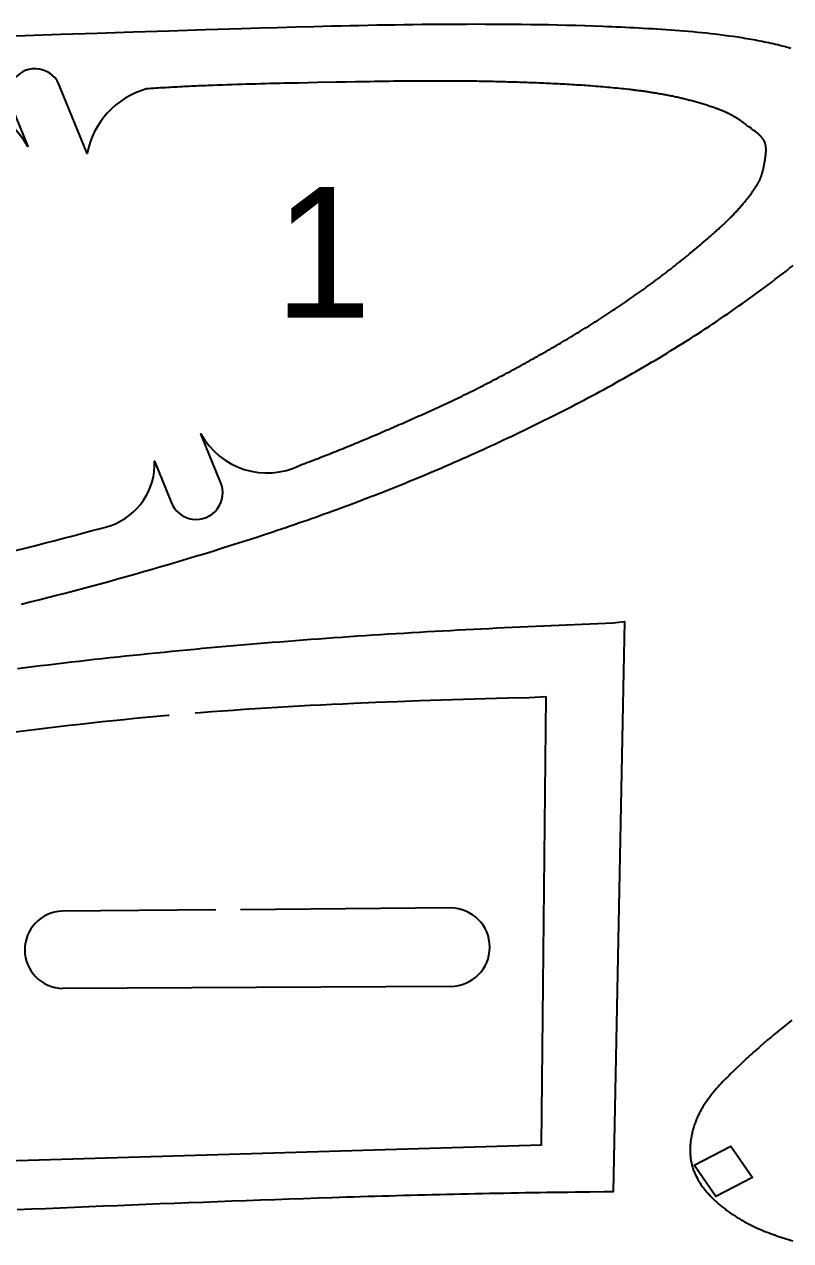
# Model space of a CAD drawing. Header units: millimetres. Extents: x 106 to 1096, y 85 to 181.
# Drawn here: x 209.9 to 268.6, y 87.6 to 180.8 of the extents above; entities that cross this region are included whole.
import ezdxf

# ---------------------------------------------------------------- set-up
doc = ezdxf.new("R2010")
doc.units = ezdxf.units.MM
doc.styles.add('样式_4', font='txt', dxfattribs={"height": 10})

msp = doc.modelspace()

# ---------------------------------------------------------------- linework, layer by layer
at = {"color": 40, "true_color": 0xffa600}
msp.add_line((242.515, 107.127), (212.796, 106.965), dxfattribs=at)
at = {"color": 40, "linetype": 'Continuous', "lineweight": 25, "true_color": 0xffa600}
for points in [[(268.578, 178.955), (268.411, 179.002), (268.245, 179.048), (268.078, 179.093), (267.91, 179.136), (267.743, 179.179), (267.575, 179.22), (267.406, 179.261), (267.238, 179.3), (267.069, 179.339), (266.9, 179.376), (266.73, 179.412), (266.561, 179.448), (266.391, 179.483), (266.221, 179.516), (266.05, 179.549), (265.88, 179.581), (265.709, 179.612), (265.538, 179.643), (265.367, 179.672), (265.196, 179.701), (265.025, 179.729), (264.854, 179.757), (264.682, 179.783), (264.511, 179.809), (264.339, 179.835), (264.167, 179.86), (263.824, 179.908), (263.48, 179.954), (263.137, 179.997), (262.793, 180.039), (262.449, 180.079), (262.105, 180.116), (261.761, 180.152), (261.416, 180.186), (261.072, 180.219), (260.727, 180.25), (260.383, 180.279), (260.038, 180.307), (259.693, 180.334), (259.348, 180.359), (259.003, 180.383), (258.658, 180.406), (258.313, 180.428), (257.968, 180.449), (257.623, 180.469), (257.277, 180.489), (256.932, 180.507), (256.587, 180.525), (256.241, 180.543), (255.896, 180.559), (255.55, 180.575), (255.205, 180.591), (254.859, 180.605), (254.514, 180.619), (254.168, 180.633), (253.477, 180.658), (252.785, 180.681), (252.094, 180.702), (251.402, 180.721), (250.71, 180.737), (250.019, 180.752), (249.327, 180.764), (248.635, 180.775), (247.943, 180.784), (247.251, 180.791), (246.559, 180.796), (245.867, 180.8), (245.175, 180.802), (244.483, 180.803), (243.791, 180.802), (243.099, 180.8), (242.407, 180.796), (241.715, 180.791), (241.023, 180.785), (240.331, 180.778), (239.64, 180.77), (238.948, 180.76), (238.256, 180.75), (237.564, 180.738), (236.873, 180.726), (236.181, 180.712), (235.489, 180.698), (234.797, 180.683), (234.106, 180.668), (233.414, 180.651), (232.723, 180.634), (232.031, 180.617), (230.648, 180.58), (229.265, 180.541), (227.882, 180.501), (226.499, 180.46), (223.733, 180.376), (220.967, 180.289), (218.201, 180.201), (215.435, 180.111), (212.669, 180.02), (209.903, 179.927), (207.138, 179.833)], [(209.63, 136.396), (210.301, 136.563), (210.972, 136.732), (211.643, 136.902), (212.313, 137.075), (212.983, 137.249), (213.652, 137.424), (214.321, 137.602), (214.989, 137.781), (215.657, 137.961), (216.324, 138.144), (216.991, 138.328), (217.658, 138.513), (218.324, 138.701), (218.989, 138.89), (219.654, 139.081), (220.319, 139.273), (220.983, 139.468), (221.646, 139.664), (222.309, 139.862), (222.971, 140.062), (223.633, 140.263), (224.294, 140.467), (224.955, 140.672), (225.615, 140.88), (226.275, 141.089), (226.933, 141.301), (227.592, 141.514), (228.249, 141.73), (228.906, 141.947), (229.234, 142.057), (229.562, 142.167), (229.89, 142.278), (230.217, 142.39), (230.544, 142.502), (230.872, 142.614), (231.198, 142.727), (231.525, 142.841), (231.852, 142.956), (232.178, 143.071), (232.504, 143.187), (232.83, 143.303), (233.155, 143.42), (233.481, 143.538), (233.806, 143.656), (234.13, 143.775), (234.455, 143.895), (234.779, 144.015), (235.103, 144.137), (235.427, 144.258), (235.75, 144.381), (236.074, 144.504), (236.397, 144.629), (236.719, 144.753), (237.042, 144.879), (237.364, 145.005), (237.686, 145.132), (238.007, 145.26), (238.328, 145.388), (238.649, 145.518), (238.97, 145.648), (239.29, 145.778), (239.61, 145.909), (239.93, 146.041), (240.25, 146.174), (240.569, 146.308), (240.888, 146.442), (241.206, 146.577), (241.525, 146.712), (241.843, 146.849), (242.16, 146.985), (242.478, 147.123), (242.795, 147.261), (243.112, 147.401), (243.428, 147.54), (243.745, 147.681), (244.061, 147.822), (244.376, 147.964), (244.692, 148.106), (245.007, 148.249), (245.321, 148.393), (245.636, 148.537), (245.95, 148.682), (246.264, 148.828), (246.577, 148.975), (246.89, 149.122), (247.203, 149.27), (247.516, 149.418), (247.828, 149.567), (248.14, 149.717), (248.451, 149.868), (248.762, 150.019), (249.073, 150.171), (249.383, 150.324), (249.693, 150.477), (250.003, 150.632), (250.313, 150.786), (250.621, 150.942), (250.93, 151.099), (251.238, 151.256), (251.546, 151.414), (251.853, 151.572), (252.16, 151.732), (252.467, 151.892), (252.773, 152.053), (253.079, 152.215), (253.384, 152.378), (253.689, 152.541), (253.994, 152.705), (254.298, 152.871), (254.601, 153.036), (254.905, 153.203), (255.207, 153.371), (255.51, 153.539), (255.811, 153.708), (256.113, 153.879), (256.413, 154.05), (256.714, 154.222), (257.013, 154.394), (257.313, 154.568), (257.611, 154.743), (257.909, 154.918), (258.207, 155.095), (258.504, 155.272), (258.801, 155.451), (259.096, 155.63), (259.392, 155.81), (259.686, 155.992), (259.98, 156.174), (260.274, 156.357), (260.566, 156.542), (260.858, 156.727), (261.15, 156.913), (261.441, 157.101), (261.731, 157.289), (262.02, 157.479), (262.309, 157.669), (262.597, 157.861), (262.884, 158.053), (263.171, 158.247), (263.457, 158.442), (263.742, 158.637), (264.027, 158.834), (264.31, 159.032), (264.594, 159.231), (264.876, 159.431), (265.158, 159.631), (265.439, 159.833), (265.719, 160.036), (265.998, 160.24), (266.277, 160.445), (266.555, 160.651), (266.833, 160.859), (267.109, 161.067), (267.385, 161.276), (267.66, 161.486), (267.935, 161.697), (268.208, 161.91), (268.481, 162.123), (268.753, 162.338)], [(209.332, 131.472), (209.923, 131.546), (210.513, 131.619), (211.103, 131.691), (211.693, 131.762), (212.284, 131.832), (212.874, 131.902), (213.465, 131.971), (214.056, 132.039), (214.646, 132.106), (215.237, 132.172), (215.828, 132.237), (216.42, 132.302), (217.011, 132.366), (217.602, 132.429), (218.193, 132.491), (218.785, 132.552), (219.376, 132.613), (219.968, 132.673), (220.56, 132.732), (221.152, 132.79), (221.743, 132.847), (222.335, 132.904), (222.927, 132.959), (223.52, 133.015), (224.112, 133.069), (224.704, 133.122), (225.296, 133.175), (225.889, 133.227), (226.481, 133.278), (227.074, 133.329), (227.666, 133.378), (228.259, 133.427), (228.851, 133.476), (229.444, 133.523), (230.037, 133.57), (230.63, 133.616), (231.223, 133.661), (231.816, 133.706), (232.409, 133.75), (233.002, 133.793), (233.595, 133.835), (234.188, 133.877), (234.781, 133.918), (235.375, 133.958), (235.968, 133.998), (236.561, 134.037), (237.155, 134.075), (237.748, 134.112), (238.342, 134.149), (238.935, 134.185), (239.529, 134.221), (240.122, 134.256), (240.716, 134.29), (241.309, 134.324), (241.903, 134.357), (242.497, 134.389), (243.09, 134.421), (243.684, 134.452), (244.278, 134.483), (244.871, 134.513), (245.465, 134.543), (246.059, 134.573), (246.653, 134.602), (247.247, 134.631), (247.841, 134.659), (248.435, 134.687), (249.028, 134.714), (249.622, 134.742), (250.216, 134.769), (251.404, 134.822), (252.592, 134.874), (253.78, 134.926), (254.968, 134.977), (255.843, 135.076), (254.961, 91.397), (254.269, 91.377), (253.172, 91.366), (252.075, 91.353), (251.526, 91.347), (250.978, 91.34), (250.429, 91.333), (249.881, 91.326), (249.332, 91.318), (248.784, 91.31), (248.235, 91.302), (247.687, 91.293), (247.139, 91.284), (246.59, 91.274), (246.042, 91.264), (245.493, 91.254), (244.945, 91.243), (244.396, 91.232), (243.848, 91.22), (243.3, 91.208), (242.751, 91.196), (242.203, 91.183), (241.654, 91.17), (241.106, 91.156), (240.558, 91.143), (240.009, 91.128), (239.461, 91.114), (238.913, 91.099), (238.364, 91.084), (237.816, 91.068), (237.268, 91.053), (236.719, 91.037), (236.171, 91.02), (235.623, 91.004), (235.075, 90.987), (234.526, 90.97), (233.978, 90.952), (233.43, 90.935), (232.333, 90.899), (231.237, 90.862), (230.14, 90.824), (229.044, 90.786), (227.948, 90.747), (226.851, 90.707), (225.755, 90.667), (224.659, 90.626), (223.562, 90.585), (222.466, 90.543), (221.37, 90.5), (220.274, 90.458), (219.178, 90.414), (218.081, 90.37), (216.985, 90.326), (215.889, 90.281), (214.793, 90.236), (213.697, 90.19), (212.601, 90.144), (211.505, 90.097), (210.409, 90.05), (209.313, 90.002)], [(206.719, 93.717), (249.481, 94.985), (249.832, 129.301), (248.543, 129.23), (246.862, 129.186), (245.181, 129.14), (243.5, 129.091), (241.819, 129.039), (240.139, 128.983), (238.458, 128.923), (236.778, 128.858), (235.099, 128.786), (234.259, 128.748), (233.42, 128.709), (232.58, 128.667), (231.741, 128.624), (230.902, 128.579), (230.062, 128.532), (229.223, 128.483), (228.384, 128.431), (227.546, 128.378), (226.707, 128.322), (225.868, 128.264), (225.03, 128.203), (224.192, 128.14), (223.354, 128.074), (222.936, 128.04)], [(220.945, 127.871), (220.841, 127.862), (220.003, 127.787), (219.166, 127.709), (218.33, 127.629), (217.493, 127.546), (216.657, 127.461), (215.821, 127.373), (214.985, 127.283), (214.149, 127.19), (213.314, 127.095), (212.479, 126.998), (211.645, 126.899), (210.81, 126.798), (209.976, 126.695), (208.308, 126.484)], [(268.649, 104.528), (268.377, 104.313), (268.107, 104.097), (267.837, 103.879), (267.569, 103.661), (267.302, 103.44), (267.036, 103.219), (266.771, 102.995), (266.508, 102.771), (266.247, 102.544), (266.117, 102.43), (265.987, 102.316), (265.858, 102.201), (265.729, 102.086), (265.6, 101.97), (265.472, 101.854), (265.345, 101.737), (265.217, 101.62), (265.091, 101.503), (264.964, 101.385), (264.839, 101.266), (264.713, 101.147), (264.464, 100.908), (264.214, 100.667), (263.965, 100.425), (263.841, 100.303), (263.718, 100.181), (263.596, 100.058), (263.474, 99.934), (263.353, 99.809), (263.234, 99.683), (263.115, 99.555), (262.999, 99.427), (262.883, 99.297), (262.77, 99.166), (262.714, 99.1), (262.658, 99.034), (262.603, 98.967), (262.548, 98.899), (262.494, 98.832), (262.441, 98.763), (262.388, 98.695), (262.335, 98.626), (262.284, 98.556), (262.233, 98.486), (262.182, 98.415), (262.132, 98.344), (262.083, 98.273), (262.035, 98.201), (261.987, 98.128), (261.94, 98.055), (261.893, 97.981), (261.848, 97.906), (261.803, 97.832), (261.759, 97.756), (261.716, 97.68), (261.674, 97.603), (261.632, 97.525), (261.592, 97.447), (261.552, 97.368), (261.513, 97.289), (261.475, 97.209), (261.438, 97.128), (261.402, 97.047), (261.367, 96.965), (261.333, 96.882), (261.3, 96.799), (261.268, 96.716), (261.238, 96.632), (261.208, 96.547), (261.179, 96.463), (261.151, 96.377), (261.125, 96.292), (261.099, 96.206), (261.075, 96.12), (261.052, 96.033), (261.03, 95.946), (261.01, 95.859), (260.99, 95.772), (260.972, 95.685), (260.956, 95.597), (260.94, 95.509), (260.926, 95.422), (260.913, 95.334), (260.901, 95.246), (260.891, 95.158), (260.882, 95.07), (260.875, 94.982), (260.869, 94.894), (260.864, 94.806), (260.861, 94.718), (260.86, 94.631), (260.859, 94.543), (260.861, 94.456), (260.864, 94.369), (260.868, 94.282), (260.874, 94.196), (260.882, 94.109), (260.891, 94.023), (260.902, 93.938), (260.914, 93.852), (260.929, 93.768), (260.944, 93.683), (260.962, 93.599), (260.981, 93.516), (261.002, 93.432), (261.025, 93.35), (261.049, 93.268), (261.075, 93.186), (261.103, 93.105), (261.132, 93.025), (261.163, 92.945), (261.196, 92.865), (261.23, 92.786), (261.265, 92.708), (261.302, 92.63), (261.341, 92.553), (261.38, 92.476), (261.421, 92.4), (261.464, 92.324), (261.508, 92.249), (261.553, 92.174), (261.599, 92.1), (261.646, 92.027), (261.695, 91.954), (261.745, 91.882), (261.796, 91.81), (261.848, 91.739), (261.901, 91.668), (261.955, 91.598), (262.01, 91.529), (262.067, 91.46), (262.124, 91.392), (262.182, 91.325), (262.241, 91.258), (262.3, 91.191), (262.361, 91.126), (262.422, 91.06), (262.485, 90.996), (262.548, 90.932), (262.611, 90.869), (262.675, 90.806), (262.74, 90.744), (262.806, 90.683), (262.872, 90.622), (262.939, 90.562), (263.006, 90.503), (263.074, 90.444), (263.142, 90.386), (263.211, 90.328), (263.28, 90.272), (263.349, 90.216), (263.419, 90.16), (263.489, 90.105), (263.56, 90.051), (263.63, 89.998), (263.701, 89.945), (263.773, 89.893), (263.844, 89.841), (263.916, 89.791), (263.989, 89.74), (264.061, 89.691), (264.134, 89.642), (264.207, 89.593), (264.28, 89.546), (264.354, 89.498), (264.428, 89.452), (264.502, 89.406), (264.576, 89.36), (264.651, 89.316), (264.726, 89.271), (264.801, 89.228), (264.877, 89.185), (264.952, 89.142), (265.028, 89.1), (265.181, 89.018), (265.334, 88.937), (265.489, 88.859), (265.644, 88.783), (265.8, 88.708), (265.957, 88.636), (266.115, 88.565), (266.273, 88.496), (266.432, 88.429), (266.592, 88.364), (266.752, 88.3), (266.913, 88.238), (267.075, 88.178), (267.237, 88.119), (267.4, 88.061), (267.563, 88.005), (267.727, 87.951), (267.891, 87.897), (268.056, 87.845), (268.221, 87.794), (268.386, 87.745), (268.552, 87.696), (268.719, 87.649)]]:
    msp.add_lwpolyline(points, dxfattribs=at)
msp.add_lwpolyline([(209.174, 140.51), (209.912, 140.691), (210.649, 140.874), (211.386, 141.059), (212.122, 141.247), (212.858, 141.438), (213.593, 141.631), (214.327, 141.826), (215.06, 142.025), (215.793, 142.226), (216.525, 142.43, 0.326647), (219.842, 147.36), (221.11, 144.217, 1.028749), (224.896, 145.744), (223.389, 149.451, 0.402947), (230.996, 147.045), (231.166, 147.109), (231.337, 147.173), (231.507, 147.237), (231.678, 147.302), (231.848, 147.367), (232.018, 147.433), (232.188, 147.498), (232.358, 147.564), (232.528, 147.63), (232.698, 147.696), (232.867, 147.763), (233.037, 147.829), (233.206, 147.896), (233.376, 147.963), (233.545, 148.031), (233.714, 148.098), (233.884, 148.166), (234.053, 148.234), (234.222, 148.302), (234.39, 148.371), (234.559, 148.44), (234.728, 148.508), (234.896, 148.578), (235.065, 148.647), (235.233, 148.716), (235.402, 148.786), (235.57, 148.856), (235.738, 148.926), (235.906, 148.996), (236.074, 149.067), (236.242, 149.137), (236.41, 149.208), (236.578, 149.279), (236.746, 149.35), (236.913, 149.422), (237.081, 149.493), (237.249, 149.565), (237.416, 149.637), (237.583, 149.709), (237.751, 149.781), (237.918, 149.853), (238.085, 149.926), (238.252, 149.999), (238.419, 150.071), (238.586, 150.144), (238.753, 150.217), (238.92, 150.291), (239.087, 150.364), (239.42, 150.512), (239.753, 150.659), (240.086, 150.808), (240.252, 150.882), (240.419, 150.957), (240.585, 151.031), (240.751, 151.106), (240.917, 151.181), (241.083, 151.257), (241.249, 151.332), (241.415, 151.408), (241.58, 151.484), (241.746, 151.56), (241.911, 151.636), (242.077, 151.713), (242.242, 151.79), (242.407, 151.867), (242.572, 151.945), (242.736, 152.023), (242.901, 152.101), (243.065, 152.179), (243.23, 152.258), (243.394, 152.337), (243.558, 152.417), (243.721, 152.497), (243.885, 152.577), (244.048, 152.658), (244.212, 152.739), (244.375, 152.82), (244.538, 152.902), (244.7, 152.984), (244.863, 153.066), (245.025, 153.149), (245.188, 153.232), (245.35, 153.315), (245.512, 153.399), (245.673, 153.483), (245.835, 153.567), (245.996, 153.651), (246.158, 153.736), (246.319, 153.821), (246.48, 153.906), (246.641, 153.992), (246.802, 154.078), (246.962, 154.164), (247.123, 154.25), (247.283, 154.337), (247.443, 154.424), (247.603, 154.511), (247.763, 154.598), (247.923, 154.686), (248.083, 154.774), (248.243, 154.862), (248.402, 154.95), (248.561, 155.038), (248.721, 155.127), (248.88, 155.216), (249.039, 155.305), (249.198, 155.394), (249.356, 155.484), (249.515, 155.574), (249.673, 155.664), (249.831, 155.754), (249.99, 155.845), (250.147, 155.936), (250.305, 156.027), (250.463, 156.119), (250.62, 156.21), (250.778, 156.302), (250.935, 156.394), (251.092, 156.487), (251.249, 156.58), (251.405, 156.673), (251.562, 156.766), (251.718, 156.86), (251.874, 156.954), (252.03, 157.048), (252.186, 157.143), (252.341, 157.238), (252.497, 157.333), (252.652, 157.428), (252.807, 157.524), (252.962, 157.62), (253.116, 157.717), (253.271, 157.814), (253.425, 157.911), (253.579, 158.008), (253.733, 158.106), (253.886, 158.204), (254.04, 158.302), (254.193, 158.401), (254.346, 158.5), (254.499, 158.6), (254.651, 158.699), (254.803, 158.8), (254.955, 158.9), (255.107, 159.001), (255.259, 159.102), (255.41, 159.203), (255.561, 159.305), (255.712, 159.408), (255.863, 159.51), (256.013, 159.613), (256.163, 159.716), (256.313, 159.82), (256.463, 159.924), (256.612, 160.028), (256.762, 160.133), (256.91, 160.238), (257.059, 160.343), (257.207, 160.449), (257.356, 160.556), (257.503, 160.662), (257.651, 160.769), (257.798, 160.877), (257.945, 160.984), (258.092, 161.093), (258.238, 161.201), (258.384, 161.31), (258.53, 161.42), (258.675, 161.529), (258.82, 161.64), (258.965, 161.75), (259.11, 161.861), (259.254, 161.973), (259.398, 162.085), (259.541, 162.197), (259.684, 162.31), (259.827, 162.423), (259.97, 162.536), (260.112, 162.65), (260.254, 162.764), (260.396, 162.879), (260.537, 162.994), (260.678, 163.109), (260.819, 163.225), (260.96, 163.341), (261.1, 163.457), (261.24, 163.574), (261.38, 163.691), (261.519, 163.808), (261.658, 163.925), (261.797, 164.043), (261.936, 164.161), (262.074, 164.28), (262.212, 164.399), (262.349, 164.519), (262.418, 164.579), (262.486, 164.639), (262.555, 164.699), (262.623, 164.76), (262.691, 164.82), (262.759, 164.881), (262.827, 164.942), (262.895, 165.003), (262.963, 165.064), (263.03, 165.125), (263.098, 165.187), (263.165, 165.248), (263.232, 165.31), (263.299, 165.372), (263.366, 165.434), (263.432, 165.497), (263.499, 165.559), (263.565, 165.622), (263.631, 165.685), (263.696, 165.748), (263.762, 165.812), (263.827, 165.876), (263.891, 165.94), (263.956, 166.004), (264.02, 166.069), (264.083, 166.134), (264.147, 166.199), (264.21, 166.265), (264.272, 166.331), (264.334, 166.397), (264.396, 166.464), (264.457, 166.531), (264.518, 166.598), (264.579, 166.666), (264.639, 166.734), (264.699, 166.802), (264.759, 166.871), (264.818, 166.94), (264.877, 167.009), (264.935, 167.079), (264.994, 167.149), (265.052, 167.219), (265.11, 167.29), (265.167, 167.361), (265.225, 167.432), (265.282, 167.504), (265.338, 167.576), (265.395, 167.648), (265.451, 167.721), (265.508, 167.794), (265.563, 167.867), (265.591, 167.904), (265.618, 167.941), (265.646, 167.978), (265.673, 168.015), (265.7, 168.052), (265.727, 168.09), (265.753, 168.127), (265.78, 168.165), (265.806, 168.202), (265.831, 168.24), (265.857, 168.278), (265.882, 168.317), (265.907, 168.355), (265.931, 168.393), (265.955, 168.432), (265.979, 168.471), (266.002, 168.51), (266.025, 168.549), (266.048, 168.588), (266.07, 168.628), (266.091, 168.668), (266.112, 168.707), (266.133, 168.747), (266.153, 168.788), (266.172, 168.828), (266.191, 168.869), (266.21, 168.909), (266.228, 168.95), (266.245, 168.992), (266.262, 169.033), (266.278, 169.075), (266.294, 169.116), (266.31, 169.158), (266.325, 169.201), (266.339, 169.243), (266.353, 169.285), (266.367, 169.328), (266.38, 169.371), (266.393, 169.414), (266.405, 169.458), (266.417, 169.501), (266.429, 169.545), (266.44, 169.588), (266.451, 169.632), (266.462, 169.677), (266.472, 169.721), (266.482, 169.766), (266.492, 169.81), (266.502, 169.855), (266.511, 169.9), (266.52, 169.945), (266.529, 169.991), (266.537, 170.036), (266.546, 170.082), (266.554, 170.128), (266.562, 170.174), (266.57, 170.22), (266.577, 170.267), (266.585, 170.313), (266.592, 170.36), (266.599, 170.407), (266.607, 170.454), (266.614, 170.501), (266.62, 170.548), (266.627, 170.596), (266.634, 170.643), (266.64, 170.691), (266.646, 170.739), (266.652, 170.786), (266.657, 170.834), (266.662, 170.882), (266.666, 170.929), (266.67, 170.976), (266.672, 171), (266.673, 171.024), (266.675, 171.047), (266.676, 171.071), (266.677, 171.094), (266.678, 171.118), (266.678, 171.141), (266.679, 171.164), (266.679, 171.187), (266.679, 171.211), (266.678, 171.234), (266.678, 171.257), (266.677, 171.28), (266.676, 171.302), (266.675, 171.325), (266.674, 171.348), (266.672, 171.37), (266.67, 171.393), (266.668, 171.415), (266.665, 171.437), (266.662, 171.46), (266.659, 171.482), (266.656, 171.503), (266.652, 171.525), (266.648, 171.547), (266.644, 171.568), (266.639, 171.59), (266.634, 171.611), (266.628, 171.632), (266.623, 171.653), (266.617, 171.674), (266.61, 171.695), (266.603, 171.715), (266.596, 171.736), (266.589, 171.756), (266.581, 171.776), (266.572, 171.796), (266.564, 171.815), (266.555, 171.835), (266.545, 171.854), (266.535, 171.874), (266.525, 171.893), (266.514, 171.912), (266.504, 171.93), (266.492, 171.949), (266.481, 171.967), (266.469, 171.986), (266.457, 172.004), (266.444, 172.022), (266.431, 172.04), (266.418, 172.057), (266.405, 172.075), (266.391, 172.093), (266.377, 172.11), (266.363, 172.127), (266.348, 172.144), (266.334, 172.161), (266.319, 172.178), (266.303, 172.195), (266.288, 172.212), (266.272, 172.228), (266.256, 172.245), (266.24, 172.261), (266.224, 172.277), (266.207, 172.293), (266.19, 172.309), (266.173, 172.325), (266.156, 172.341), (266.139, 172.357), (266.122, 172.372), (266.104, 172.388), (266.086, 172.404), (266.068, 172.419), (266.05, 172.434), (266.014, 172.465), (265.977, 172.495), (265.94, 172.525), (265.902, 172.554), (265.864, 172.584), (265.826, 172.613), (265.787, 172.642), (265.749, 172.671), (265.671, 172.728), (265.594, 172.785), (265.555, 172.813), (265.517, 172.841), (265.479, 172.869), (265.441, 172.898), (265.403, 172.926), (265.365, 172.954), (265.29, 173.009), (265.216, 173.064), (265.141, 173.119), (265.067, 173.173), (264.993, 173.227), (264.92, 173.28), (264.883, 173.307), (264.846, 173.333), (264.809, 173.359), (264.772, 173.385), (264.735, 173.411), (264.698, 173.436), (264.661, 173.462), (264.624, 173.487), (264.586, 173.512), (264.549, 173.536), (264.512, 173.561), (264.474, 173.585), (264.436, 173.609), (264.399, 173.633), (264.361, 173.657), (264.323, 173.68), (264.284, 173.703), (264.246, 173.726), (264.207, 173.749), (264.169, 173.771), (264.13, 173.794), (264.091, 173.815), (264.051, 173.837), (264.012, 173.858), (263.972, 173.88), (263.932, 173.9), (263.892, 173.921), (263.852, 173.941), (263.811, 173.961), (263.771, 173.981), (263.73, 174.001), (263.689, 174.02), (263.648, 174.039), (263.606, 174.058), (263.565, 174.077), (263.523, 174.096), (263.482, 174.114), (263.44, 174.132), (263.398, 174.15), (263.356, 174.168), (263.314, 174.185), (263.271, 174.203), (263.229, 174.22), (263.187, 174.237), (263.144, 174.254), (263.101, 174.27), (263.058, 174.287), (263.016, 174.303), (262.973, 174.319), (262.929, 174.335), (262.886, 174.351), (262.843, 174.367), (262.757, 174.398), (262.67, 174.428), (262.583, 174.458), (262.496, 174.488), (262.408, 174.517), (262.321, 174.546), (262.234, 174.574), (262.146, 174.602), (262.059, 174.63), (261.971, 174.657), (261.884, 174.684), (261.796, 174.71), (261.709, 174.737), (261.621, 174.762), (261.534, 174.788), (261.446, 174.813), (261.358, 174.838), (261.27, 174.863), (261.183, 174.887), (261.095, 174.911), (261.007, 174.935), (260.919, 174.958), (260.831, 174.981), (260.743, 175.004), (260.655, 175.026), (260.566, 175.048), (260.478, 175.07), (260.39, 175.091), (260.301, 175.113), (260.213, 175.133), (260.125, 175.154), (260.036, 175.174), (259.947, 175.194), (259.859, 175.214), (259.77, 175.233), (259.681, 175.252), (259.592, 175.271), (259.503, 175.29), (259.414, 175.308), (259.325, 175.326), (259.236, 175.344), (259.146, 175.361), (259.057, 175.379), (258.968, 175.396), (258.878, 175.412), (258.789, 175.429), (258.699, 175.445), (258.609, 175.461), (258.52, 175.477), (258.43, 175.492), (258.34, 175.507), (258.25, 175.522), (258.16, 175.537), (258.07, 175.552), (257.98, 175.566), (257.89, 175.58), (257.8, 175.594), (257.71, 175.608), (257.62, 175.621), (257.529, 175.634), (257.439, 175.647), (257.349, 175.66), (257.259, 175.673), (257.168, 175.685), (257.078, 175.698), (256.987, 175.71), (256.897, 175.722), (256.806, 175.733), (256.716, 175.745), (256.625, 175.756), (256.535, 175.768), (256.444, 175.779), (256.353, 175.789), (256.263, 175.8), (256.172, 175.811), (255.991, 175.831), (255.809, 175.851), (255.628, 175.871), (255.446, 175.89), (255.264, 175.908), (255.083, 175.926), (254.901, 175.944), (254.72, 175.961), (254.538, 175.977), (254.356, 175.993), (254.175, 176.009), (253.993, 176.024), (253.811, 176.039), (253.63, 176.053), (253.448, 176.067), (253.266, 176.081), (253.084, 176.094), (252.903, 176.107), (252.721, 176.12), (252.539, 176.132), (252.357, 176.144), (252.175, 176.155), (251.994, 176.166), (251.812, 176.177), (251.63, 176.188), (251.448, 176.198), (251.266, 176.208), (251.084, 176.218), (250.902, 176.227), (250.72, 176.237), (250.538, 176.246), (250.356, 176.255), (250.174, 176.263), (249.993, 176.271), (249.811, 176.28), (249.629, 176.288), (249.447, 176.295), (249.264, 176.303), (249.082, 176.31), (248.9, 176.318), (248.718, 176.325), (248.536, 176.332), (248.354, 176.338), (248.172, 176.345), (247.99, 176.351), (247.808, 176.357), (247.626, 176.363), (247.444, 176.369), (247.261, 176.375), (247.079, 176.38), (246.897, 176.385), (246.715, 176.39), (246.533, 176.395), (246.351, 176.4), (246.168, 176.404), (245.986, 176.409), (245.804, 176.413), (245.622, 176.417), (245.44, 176.421), (245.257, 176.424), (245.075, 176.428), (244.893, 176.431), (244.711, 176.434), (244.529, 176.437), (244.346, 176.44), (244.164, 176.442), (243.982, 176.445), (243.8, 176.447), (243.617, 176.449), (243.435, 176.451), (243.253, 176.453), (243.071, 176.454), (242.888, 176.456), (242.706, 176.457), (242.524, 176.458), (242.342, 176.459), (242.16, 176.459), (241.977, 176.46), (241.795, 176.46), (241.613, 176.46), (241.431, 176.46), (241.248, 176.46), (241.066, 176.46), (240.702, 176.459), (240.337, 176.457), (239.973, 176.455), (239.608, 176.452), (239.244, 176.449), (238.88, 176.445), (238.515, 176.441), (238.151, 176.437), (237.786, 176.432), (237.422, 176.427), (237.058, 176.421), (236.693, 176.415), (236.329, 176.409), (235.964, 176.403), (235.6, 176.396), (235.236, 176.39), (234.507, 176.376), (233.778, 176.362), (232.321, 176.335), (231.592, 176.321), (230.863, 176.306), (230.499, 176.299), (230.134, 176.291), (229.77, 176.284), (229.406, 176.276), (229.041, 176.267), (228.677, 176.259), (228.313, 176.25), (227.948, 176.241), (227.584, 176.231), (227.22, 176.221), (226.855, 176.211), (226.491, 176.2), (226.127, 176.189), (225.763, 176.178), (225.398, 176.165), (225.034, 176.153), (224.67, 176.139), (224.306, 176.126), (224.124, 176.118), (223.942, 176.111), (223.76, 176.104), (223.578, 176.096), (223.396, 176.088), (223.214, 176.08), (223.032, 176.072), (222.85, 176.064), (222.668, 176.055), (222.486, 176.047), (222.304, 176.038), (222.122, 176.029), (221.94, 176.019), (221.758, 176.01), (221.576, 176), (221.394, 175.991), (221.212, 175.981), (221.03, 175.97), (220.848, 175.96), (220.666, 175.949), (220.484, 175.938), (220.302, 175.927), (220.12, 175.916), (219.938, 175.904), (219.756, 175.892), (219.575, 175.88), (219.393, 175.868), (219.211, 175.856, 0.282868), (214.664, 170.905), (212.607, 175.962, 1.102904), (208.907, 174.47), (210.126, 171.449, 0.279501), (202.675, 175.432)], format="xyb", dxfattribs=at)
at = {"color": 40, "true_color": 0xffa600}
for points in [[(224.521, 112.98), (212.749, 112.884)], [(242.515, 113.127), (226.424, 112.996)]]:
    msp.add_lwpolyline(points, dxfattribs=at)
at = {"color": 40, "linetype": 'Continuous', "lineweight": 25, "true_color": 0xffa600}
msp.add_lwpolyline([(261.181, 93.443), (263.97, 94.896), (265.629, 92.479), (262.84, 91.026)], close=True, dxfattribs=at)
at = {"color": 40, "true_color": 0xffa600}
for centre, radius, start, end in [((212.854, 109.926), 2.961, 92.0323, 268.89335), ((242.515, 110.127), 3, 270, 90)]:
    msp.add_arc(centre, radius, start, end, dxfattribs=at)

# ---------------------------------------------------------------- texts
at = {"color": 40, "true_color": 0xffa600, "insert": (209.026, 168.344), "char_height": 10, "width": 33.77936, "attachment_point": 1, "style": '样式_4'}
msp.add_mtext('\\pxt0,2,6;^I1', dxfattribs=at)

doc.saveas('drawing.dxf')
